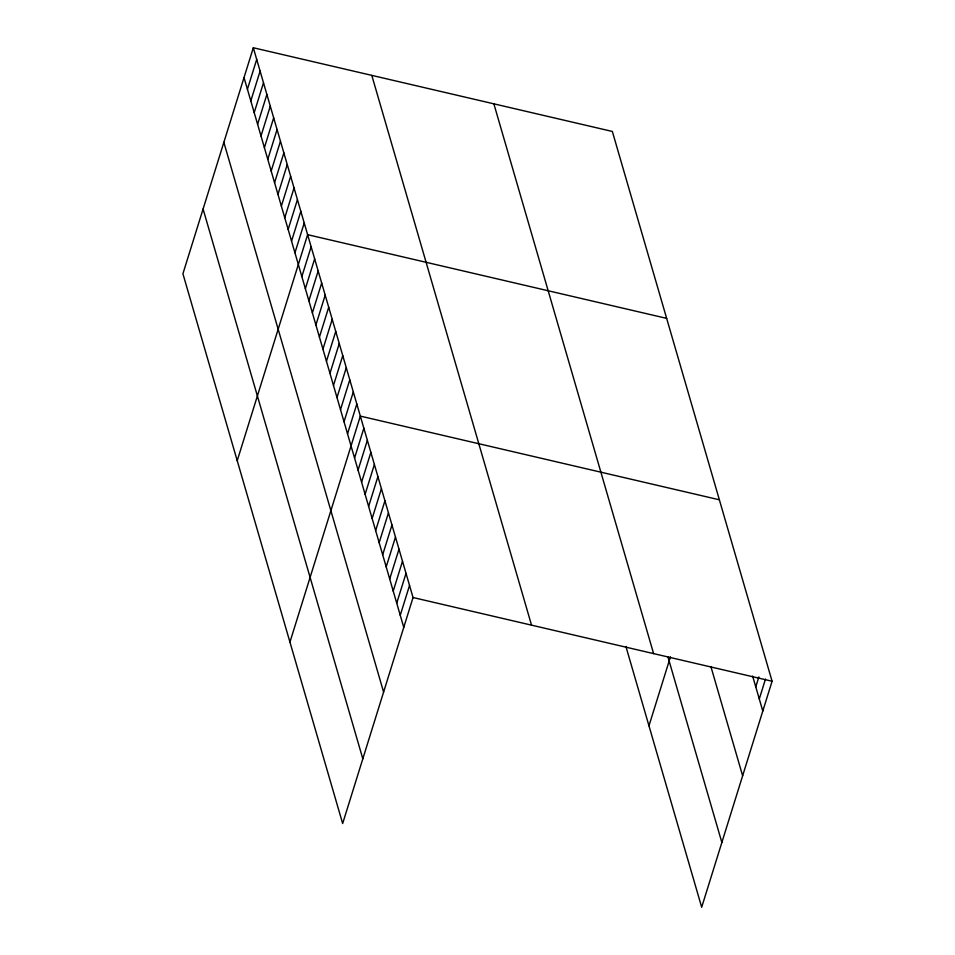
<?xml version="1.0" encoding="UTF-8"?>
<svg xmlns="http://www.w3.org/2000/svg" width="955" height="955" viewBox="0 0 955 955"><rect width="100%" height="100%" fill="white"/><g stroke="black" fill="none" stroke-linecap="round" stroke-linejoin="round"><path stroke-width="1.43" d="M253.314 47.75L182.918 273.763L342.654 823.544L413.049 597.532L253.314 47.75L612.346 131.456L772.082 681.237L701.686 907.25L625.931 646.535M247.417 89.257L256.704 59.437M250.807 100.932L260.106 71.112M254.209 112.618L263.496 82.799M257.599 124.305L266.887 94.485M261.002 135.98L270.289 106.16M264.392 147.667L273.679 117.847M267.782 159.354L277.069 129.534M271.184 171.029L280.472 141.209M274.574 182.715L283.862 152.896M277.965 194.402L287.252 164.582M281.367 206.077L290.654 176.257M284.757 217.764L294.045 187.944M288.147 229.451L297.435 199.631M291.55 241.126L300.837 211.306M294.94 252.812L304.227 222.993M237.222 460.692L307.617 234.679L666.662 318.373M301.852 276.592L311.139 246.772M305.361 288.685L314.649 258.865M308.883 300.777L318.17 270.957M312.392 312.87L321.68 283.05M315.902 324.975L325.189 295.155M319.424 337.067L328.711 307.247M322.933 349.16L332.221 319.34M326.455 361.253L335.742 331.433M329.964 373.345L339.252 343.537M333.474 385.45L342.761 355.63M336.996 397.543L346.283 367.723M340.505 409.635L349.793 379.815M344.027 421.728L353.314 391.908M347.536 433.821L356.824 404.013M289.938 642.118L360.333 416.105L719.366 499.799M354.568 458.018L363.855 428.198M358.077 470.111L367.365 440.291M361.587 482.203L370.874 452.384M365.108 494.296L374.396 464.488M368.618 506.401L377.905 476.581M372.14 518.493L381.427 488.674M375.649 530.586L384.937 500.766M379.159 542.679L388.446 512.859M382.68 554.771L391.968 524.964M386.19 566.876L395.477 537.056M389.712 578.969L398.999 549.149M393.221 591.061L402.509 561.242M396.731 603.154L406.018 573.334M400.252 615.259L409.54 585.439M648.97 725.824L670.434 656.909M755.775 686.86L758.867 676.916M759.285 698.953L765.48 679.077M413.049 597.532L772.082 681.237M752.647 676.104L762.794 711.045M710.998 666.936L742.632 775.794M667.975 657.04L721.861 842.501M493.866 103.832L653.602 653.614M371.793 75.373L531.529 625.155M244.026 77.57L403.762 627.351M223.852 142.319L383.6 692.089M203.081 209.026L362.816 758.807"/></g></svg>
